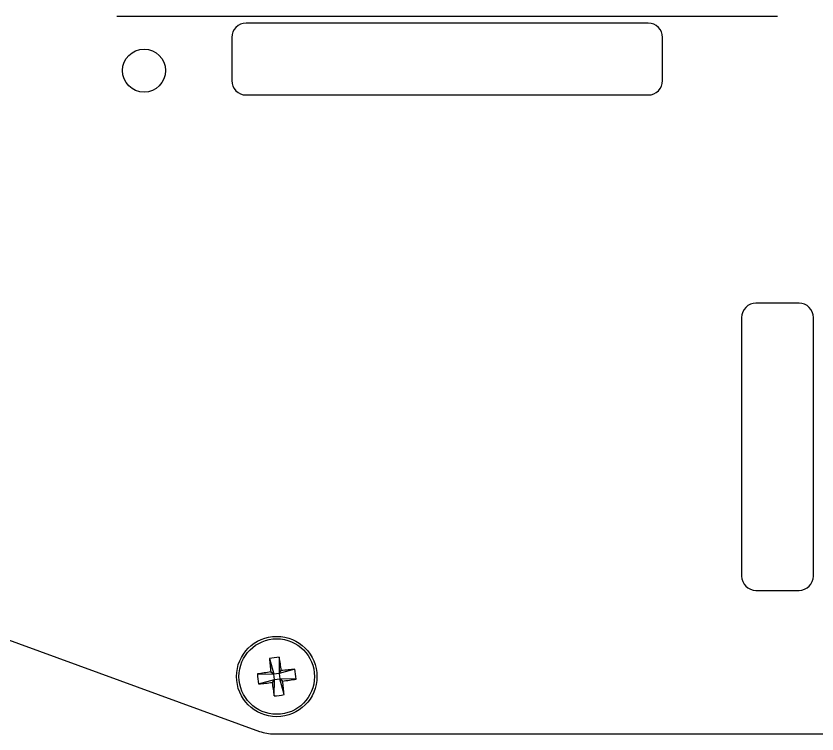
# Model space of a CAD drawing. Header units: millimetres. Extents: x 53 to 376, y 29 to 265.
# Drawn here: x 293.96 to 321.85, y 56.38 to 81.38 of the extents above; entities that cross this region are included whole.
import ezdxf

# ---------------------------------------------------------------- set-up
doc = ezdxf.new("R2010")
doc.units = ezdxf.units.MM

msp = doc.modelspace()

# ---------------------------------------------------------------- linework, layer by layer
at = {"color": 7, "linetype": 'Continuous', "lineweight": 25}
for p, q in [((297.4728, 81.3828), (320.4728, 81.3828)), ((315.9728, 81.1328), (301.9728, 81.1328)), ((301.4728, 80.6328), (301.4728, 79.1328)), ((316.4728, 79.1328), (316.4728, 80.6328)), ((301.9728, 78.6328), (315.9728, 78.6328)), ((261.4728, 71.3828), (302.4364, 56.4733)), ((321.2228, 71.3828), (319.7228, 71.3828)), ((319.2228, 70.8828), (319.2228, 61.8828)), ((321.7228, 61.8828), (321.7228, 70.8828)), ((319.7228, 61.3828), (321.2228, 61.3828)), ((302.7805, 59.0125), (302.9341, 58.4628)), ((303.1278, 59.057), (303.1176, 58.4863)), ((303.6673, 58.6399), (303.1176, 58.4863)), ((303.1176, 58.4863), (303.1964, 58.5882)), ((302.3635, 58.4731), (302.9341, 58.4628)), ((302.8322, 58.5416), (302.9341, 58.4628)), ((303.1176, 58.4863), (302.9341, 58.4628)), ((302.9576, 58.2793), (302.9341, 58.4628)), ((302.9576, 58.2793), (303.1411, 58.3028)), ((303.1176, 58.4863), (303.1411, 58.3028)), ((303.243, 58.224), (303.1411, 58.3028)), ((303.7117, 58.2926), (303.1411, 58.3028)), ((303.2947, 57.7531), (303.1411, 58.3028)), ((302.4079, 58.1257), (302.9576, 58.2793)), ((302.9576, 58.2793), (302.8788, 58.1774)), ((302.9473, 57.7087), (302.9576, 58.2793)), ((302.9494, 56.3828), (362.9728, 56.3828))]:
    msp.add_line(p, q, dxfattribs=at)
for centre, radius in [((298.4178, 79.4828), 0.75), ((303.0376, 58.3828), 1.4), ((303.0376, 58.3828), 1.3147)]:
    msp.add_circle(centre, radius, dxfattribs=at)
for centre, radius, start, end in [((301.9728, 80.6328), 0.5, 90, 180), ((315.9728, 80.6328), 0.5, 0, 90), ((301.9728, 79.1328), 0.5, 180, 270), ((315.9728, 79.1328), 0.5, 270, 0), ((319.7228, 70.8828), 0.5, 90, 180), ((321.2228, 70.8828), 0.5, 0, 90), ((319.7228, 61.8828), 0.5, 180, 270), ((321.2228, 61.8828), 0.5, 270, 0), ((303.4627, 55.0609), 4.01, 94.79015, 99.79507), ((325.5142, 61.2703), 22.8456, 185.67163, 186.85973), ((280.5801, 55.5203), 22.8234, 7.72516, 8.9144), ((305.9251, 35.9061), 22.8456, 95.67187, 96.85996), ((299.7145, 57.9575), 4.0112, 4.79114, 9.79457), ((305.899, 35.9328), 22.8158, 97.72485, 98.91449), ((306.3607, 58.8081), 4.0113, 184.79126, 189.7946), ((300.1698, 80.875), 22.8585, 277.7264, 278.91382), ((300.1524, 80.8399), 22.8258, 275.67092, 276.86004), ((325.5057, 61.247), 22.8341, 187.72555, 188.91424), ((280.5764, 55.497), 22.83, 5.67139, 6.86029), ((302.6123, 61.7055), 4.0108, 274.79123, 279.7952), ((302.9494, 57.8828), 1.5, 250, 270)]:
    msp.add_arc(centre, radius, start, end, dxfattribs=at)

doc.saveas('drawing.dxf')
